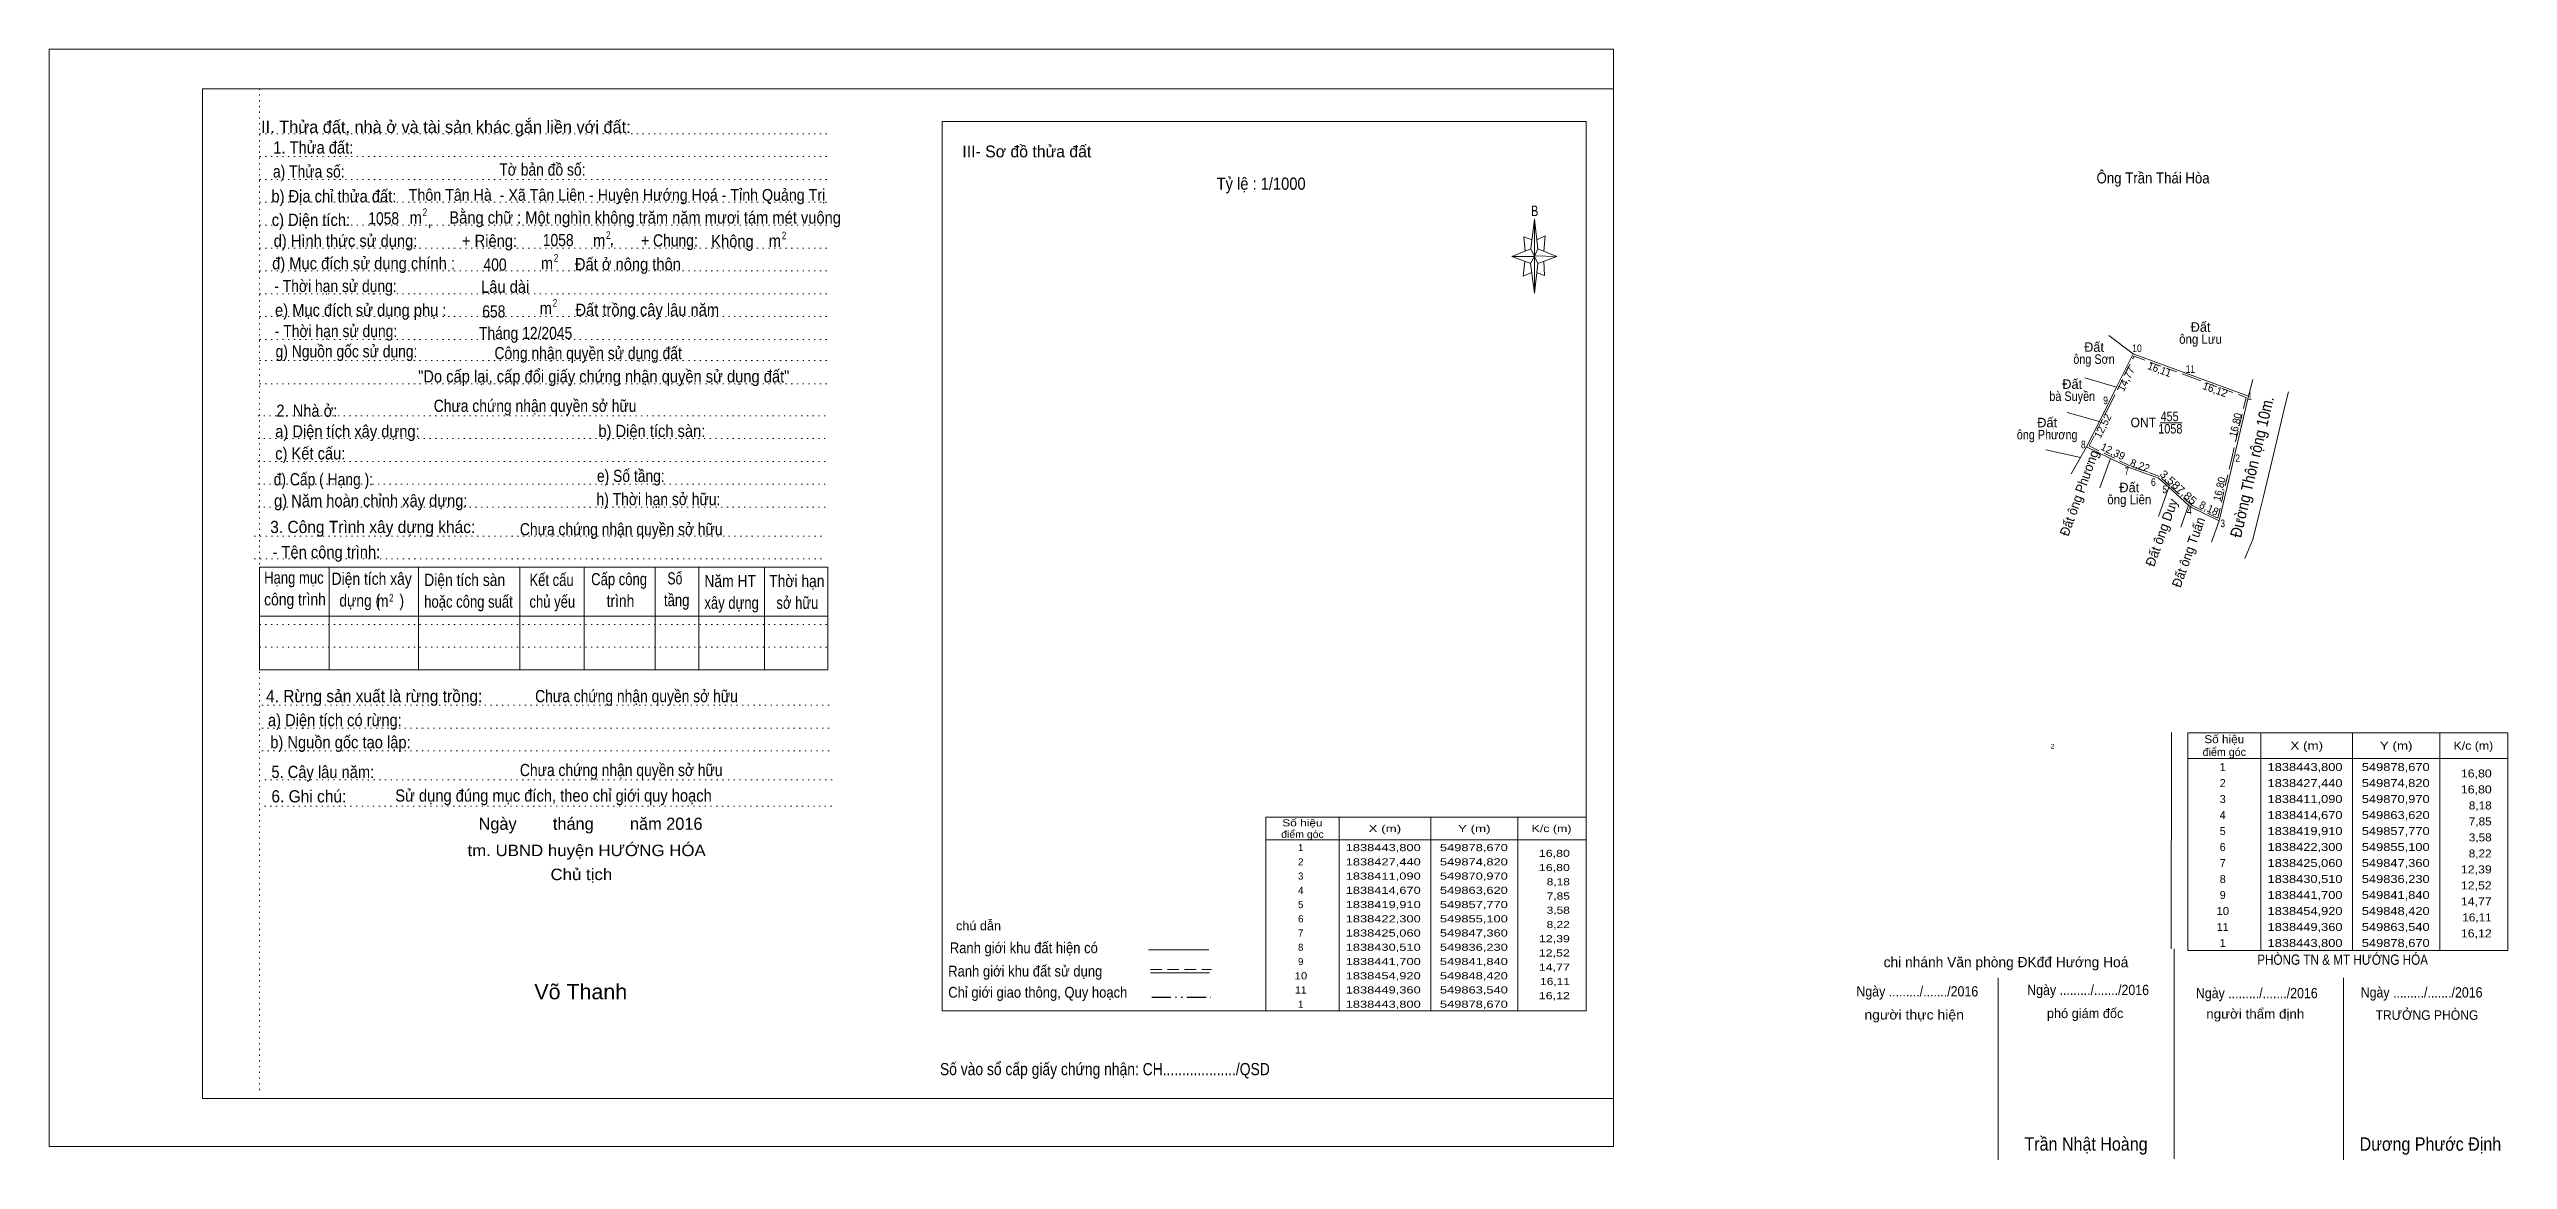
# Model space of a CAD drawing. Header units: metres. Extents: x 546805 to 549947, y 1838243 to 1838537.
# Drawn here: x 549302 to 549947, y 1838243 to 1838535 of the extents above; entities that cross this region are included whole.
import ezdxf
from ezdxf.enums import TextEntityAlignment as Align

# ---------------------------------------------------------------- set-up
doc = ezdxf.new("R2010")
doc.units = ezdxf.units.M
for name, pattern in [('DASH_DOUBLE_DOT', [9.2, 5, -1.2, 0.3, -1.2, 0.3, -1.2]), ('DOTTED', [1.5, 0.3, -1.2]), ('MEDIUM_DASHED', [4.5, 3, -1.5])]:
    doc.linetypes.add(name, pattern=pattern)
for name, color, linetype, lineweight in [('1', 7, 'DOTTED', 13), ('10', 7, 'Continuous', 13), ('18', 7, 'Continuous', 13), ('2', 7, 'Continuous', 13), ('20', 7, 'Continuous', 13), ('21', 7, 'Continuous', 13), ('23', 7, 'Continuous', 13), ('44', 7, 'Continuous', 13), ('63', 7, 'Continuous', 13), ('7', 7, 'Continuous', 13)]:
    doc.layers.add(name, color=color, linetype=linetype, lineweight=lineweight)
for name, color, linetype in [('19', 7, 'Continuous'), ('34', 7, 'Continuous'), ('50', 7, 'Continuous'), ('6', 7, 'Continuous'), ('9', 7, 'Continuous')]:
    doc.layers.add(name, color=color, linetype=linetype)

msp = doc.modelspace()

# ---------------------------------------------------------------- linework, layer by layer
at = {"layer": '1', "linetype": 'Continuous'}
for p, q in [((549341.9, 1838524.49), (549712.1, 1838524.49)), ((549341.9, 1838524.49), (549341.9, 1838259.49)), ((549712.1, 1838524.49), (549712.1, 1838259.49)), ((549341.9, 1838259.49), (549712.1, 1838259.49))]:
    msp.add_line(p, q, dxfattribs=at)
at = {"layer": '1'}
for p, q in [((549356.9, 1838524.49), (549356.9, 1838261.69)), ((549356.9, 1838512.69), (549506, 1838512.69)), ((549356.9, 1838506.69), (549506, 1838506.69)), ((549356.9, 1838500.69), (549506, 1838500.69)), ((549356.9, 1838494.69), (549506, 1838494.69)), ((549356.9, 1838488.69), (549506, 1838488.69)), ((549356.9, 1838482.69), (549506, 1838482.69)), ((549356.9, 1838476.69), (549506, 1838476.69)), ((549356.9, 1838470.69), (549506, 1838470.69)), ((549356.9, 1838464.69), (549506, 1838464.69)), ((549356.9, 1838458.69), (549506, 1838458.69)), ((549356.9, 1838453.19), (549506, 1838453.19)), ((549356.9, 1838447.09), (549506, 1838447.09)), ((549356.5, 1838438.69), (549505.6, 1838438.69)), ((549356.5, 1838432.69), (549505.6, 1838432.69)), ((549356.5, 1838426.69), (549505.6, 1838426.69)), ((549356.5, 1838420.69), (549505.6, 1838420.69)), ((549356.5, 1838414.69), (549505.6, 1838414.69)), ((549355.5, 1838407.09), (549504.6, 1838407.09)), ((549355.5, 1838401.09), (549504.6, 1838401.09)), ((549356.9, 1838383.89), (549506, 1838383.89)), ((549356.9, 1838377.89), (549506, 1838377.89)), ((549357.5, 1838362.69), (549506.6, 1838362.69)), ((549357.5, 1838356.69), (549506.6, 1838356.69)), ((549357.5, 1838350.69), (549506.6, 1838350.69)), ((549358.3, 1838343.09), (549507.4, 1838343.09)), ((549358.2, 1838336.19), (549507.3, 1838336.19))]:
    msp.add_line(p, q, dxfattribs=at)
at = {"layer": '1', "linetype": 'Continuous'}
msp.add_lwpolyline([(549301.7, 1838246.89), (549712.1, 1838246.89), (549712.1, 1838534.89), (549301.7, 1838534.89)], close=True, dxfattribs=at)
at = {"layer": '1', "linetype": 'MEDIUM_DASHED'}
msp.add_lwpolyline([(549878.08, 1838443.48), (549874.33, 1838427.55), (549870.63, 1838411.81), (549863.9, 1838415.09), (549858.1, 1838420.28), (549855.36, 1838422.74), (549847.55, 1838425.52), (549836.9, 1838430.74), (549842.29, 1838441.48), (549848.67, 1838454.3), (549863.37, 1838448.89)], close=True, dxfattribs=at)
at = {"layer": '10'}
for p, q in [((549842.08, 1838459.75), (549848.42, 1838454.92)), ((549845.42, 1838457.21), (549846.12, 1838456.67)), ((549878.67, 1838443.8), (549848.42, 1838454.92)), ((549835.76, 1838448.61), (549844.1, 1838446.21)), ((549831.1, 1838439.55), (549839.58, 1838437.18)), ((549834.93, 1838438.48), (549839.58, 1838437.18)), ((549834.93, 1838438.48), (549839.58, 1838437.18)), ((549825.5, 1838429.72), (549834.63, 1838427.68)), ((549829.53, 1838428.82), (549834.63, 1838427.68)), ((549829.53, 1838428.82), (549834.63, 1838427.68)), ((549834.63, 1838427.68), (549836.23, 1838430.51)), ((549356.9, 1838398.89), (549506, 1838398.89)), ((549356.9, 1838398.89), (549356.9, 1838371.99)), ((549375.2, 1838398.89), (549375.2, 1838371.99)), ((549398.6, 1838398.89), (549398.6, 1838371.99)), ((549425.2, 1838398.89), (549425.2, 1838371.99)), ((549442.1, 1838398.89), (549442.1, 1838371.99)), ((549460.7, 1838398.89), (549460.7, 1838371.99)), ((549472.1, 1838398.89), (549472.1, 1838371.99)), ((549489.4, 1838398.89), (549489.4, 1838371.99)), ((549506, 1838398.89), (549506, 1838371.99)), ((549356.9, 1838386.09), (549506, 1838386.09)), ((549356.9, 1838371.99), (549506, 1838371.99))]:
    msp.add_line(p, q, dxfattribs=at)
for points in [[(549848.42, 1838454.92), (549844.1, 1838446.21), (549839.58, 1838437.18), (549836.23, 1838430.51)], [(549844.1, 1838446.21), (549839.58, 1838437.18), (549836.23, 1838430.51)], [(549844.1, 1838446.21), (549839.58, 1838437.18), (549836.23, 1838430.51)]]:
    msp.add_lwpolyline(points, dxfattribs=at)
at = {"layer": '18'}
for p, q in [((549885.31, 1838428.83), (549888.42, 1838441.86)), ((549888.42, 1838441.86), (549889.16, 1838444.97)), ((549834.63, 1838427.68), (549836.23, 1838430.51)), ((549834.63, 1838427.68), (549836.23, 1838430.51)), ((549882.51, 1838417.16), (549885.31, 1838428.83)), ((549832.2, 1838423.39), (549834.63, 1838427.68)), ((549857.77, 1838419.91), (549855.1, 1838422.3)), ((549857.77, 1838419.91), (549855.09, 1838412.25)), ((549857.77, 1838419.91), (549862.98, 1838415.24)), ((549881.49, 1838412.89), (549882.51, 1838417.16)), ((549860.94, 1838409.4), (549862.98, 1838415.24)), ((549863.62, 1838414.67), (549862.98, 1838415.24)), ((549870.97, 1838411.09), (549863.62, 1838414.67)), ((549869.04, 1838405.45), (549870.97, 1838411.09)), ((549879.88, 1838406.15), (549881.49, 1838412.89))]:
    msp.add_line(p, q, dxfattribs=at)
for points in [[(549870.97, 1838411.09), (549878.67, 1838443.8), (549879.87, 1838448.17)], [(549836.23, 1838430.51), (549842.52, 1838427.43), (549839.74, 1838419.72)], [(549855.1, 1838422.3), (549847.36, 1838425.06), (549842.52, 1838427.43)]]:
    msp.add_lwpolyline(points, dxfattribs=at)
at = {"layer": '2'}
msp.add_lwpolyline([(549536, 1838515.89), (549704.9, 1838515.89), (549704.9, 1838282.49), (549536, 1838282.49)], close=True, dxfattribs=at)
at = {"layer": '20'}
for p, q in [((549690.42, 1838482.47), (549691.34, 1838490.27)), ((549690.42, 1838478.67), (549685.42, 1838480.47)), ((549692.22, 1838482.47), (549697.22, 1838480.47)), ((549692.22, 1838478.67), (549691.34, 1838470.87)), ((549694.02, 1838475.47), (549691.94, 1838476.27)), ((549693.82, 1838479.27), (549694.02, 1838475.47))]:
    msp.add_line(p, q, dxfattribs=at)
for points in [[(549691.34, 1838490.27), (549692.22, 1838482.47), (549691.34, 1838480.47)], [(549691.34, 1838480.47), (549685.42, 1838480.47), (549690.42, 1838482.47), (549692.22, 1838478.67), (549697.22, 1838480.47), (549691.34, 1838480.67)], [(549691.34, 1838480.47), (549691.34, 1838470.87), (549690.34, 1838478.67)]]:
    msp.add_lwpolyline(points, close=True, dxfattribs=at)
for points in [[(549691.34, 1838480.47), (549690.42, 1838482.47), (549685.42, 1838480.47)], [(549690.74, 1838484.87), (549688.62, 1838485.67), (549688.94, 1838481.87)], [(549691.34, 1838480.47), (549692.22, 1838478.67), (549697.22, 1838480.47)], [(549692.02, 1838484.87), (549694.22, 1838485.87), (549693.82, 1838481.87)], [(549688.82, 1838479.27), (549688.42, 1838475.27), (549690.62, 1838476.27)]]:
    msp.add_lwpolyline(points, dxfattribs=at)
at = {"layer": '21'}
for p, q in [((549859.24, 1838298.72), (549859.24, 1838243.61)), ((549813.03, 1838291.17), (549813.03, 1838243.37)), ((549903.59, 1838291.17), (549903.59, 1838243.37))]:
    msp.add_line(p, q, dxfattribs=at)
at = {"layer": '23'}
msp.add_line((549879.88, 1838406.15), (549877.74, 1838401.22), dxfattribs=at)
at = {"layer": '44'}
msp.add_line((549858.46, 1838355.51), (549858.44, 1838298.77), dxfattribs=at)
at = {"layer": '63'}
for p, q in [((549855.56, 1838436.82), (549861.29, 1838436.82)), ((549881.98, 1838355.44), (549881.98, 1838298.36)), ((549906, 1838355.44), (549906, 1838298.36)), ((549928.89, 1838355.44), (549928.89, 1838298.36)), ((549862.75, 1838348.73), (549946.74, 1838348.73)), ((549640.13, 1838333.31), (549640.13, 1838282.51)), ((549664.15, 1838333.31), (549664.15, 1838282.51)), ((549687.05, 1838333.31), (549687.05, 1838282.51)), ((549620.9, 1838327.34), (549704.9, 1838327.34))]:
    msp.add_line(p, q, dxfattribs=at)
for points in [[(549862.75, 1838355.44), (549946.74, 1838355.44), (549946.74, 1838298.36), (549862.75, 1838298.36)], [(549620.9, 1838333.31), (549704.9, 1838333.31), (549704.9, 1838282.51), (549620.9, 1838282.51)]]:
    msp.add_lwpolyline(points, close=True, dxfattribs=at)
at = {"layer": '7'}
for p, q in [((549590.12, 1838298.49), (549605.98, 1838298.49)), ((549590.6, 1838292.43), (549606.14, 1838292.43))]:
    msp.add_line(p, q, dxfattribs=at)
at = {"layer": '7', "linetype": 'MEDIUM_DASHED'}
msp.add_line((549590.6, 1838293.37), (549606.64, 1838293.37), dxfattribs=at)
at = {"layer": '7', "linetype": 'DASH_DOUBLE_DOT', "lineweight": 25}
msp.add_line((549591, 1838286.03), (549606.46, 1838286.03), dxfattribs=at)

# ---------------------------------------------------------------- texts
at = {"layer": '1'}
for s, height, width, p in [('ONT', 2.5, 0.95, (549851.11, 1838435.67)), ('1058', 2.5, 0.85, (549858.2, 1838434.01)), ('455', 2.5, 0.85, (549858.01, 1838437.24)), ('2', 1.25, 0.8, (549827.285, 1838351.29))]:
    msp.add_text(s, height=height, dxfattribs=dict(at, width=width)).set_placement(p, align=Align.CENTER)
at = {"layer": '10'}
msp.add_text('III- Sơ đồ thửa đất', height=3.1, dxfattribs=at).set_placement((549558.19, 1838506.49), align=Align.CENTER)
at = {"layer": '10', "width": 0.9}
for s, height, p in [('  Thôn Tân Hà  - Xã Tân Liên - Huyện Hướng Hoá - Tỉnh Quảng Trị', 3.1, (549449.64, 1838495.09)), ('Bằng chữ : Một nghìn không trăm năm mươi tám mét vuông', 3.2, (549458.055, 1838489.1))]:
    msp.add_text(s, height=height, dxfattribs=at).set_placement(p, align=Align.CENTER)
at = {"layer": '19'}
for s, width, p in [('1058', 0.85, (549431.2, 1838483.19)), ('Lâu dài', 0.9, (549415.02, 1838470.93)), ('400', 0.85, (549415.64, 1838476.75))]:
    msp.add_text(s, height=3.2, dxfattribs=dict(at, width=width)).set_placement(p)
at = {"layer": '2'}
for s, p in [('II. Thửa đất, nhà ở và tài sản khác gắn liền với đất:', (549357.3, 1838512.89)), (',', (549400.91, 1838488.42)), (',', (549448.7, 1838483.49))]:
    msp.add_text(s, height=3.2, dxfattribs=at).set_placement(p)
for s, height, width, p in [('1. Thửa đất:', 3.2, 0.9, (549360.5, 1838507.49)), ('a) Thửa số:', 3.2, 0.85, (549360.4, 1838501.19)), ('Tờ bản đồ số:', 3.2, 0.85, (549419.8, 1838501.69)), ('2', 2, 0.8, (549399.67, 1838491.09)), ('c) Diện tích:', 3.2, 0.9, (549360.1, 1838488.49)), ('1058', 3.2, 0.85, (549385.41, 1838488.89)), ('m', 3.2, 0.9, (549396.27, 1838489.09)), ('2', 2, 0.8, (549447.8, 1838485.09)), ('2', 2, 0.8, (549493.9, 1838484.99)), ('đ) Mục đích sử dụng chính : ', 3.2, 0.9, (549360.2, 1838477.09)), ('d) Hình thức sử dụng:', 3.2, 0.9, (549360.6, 1838482.99)), ('+ Riêng:', 3.2, 0.9, (549410, 1838482.99)), ('2', 2, 0.8, (549434.1, 1838479.11)), ('Đất ở nông thôn', 3.2, 0.9, (549439.64, 1838476.87)), ('m', 3.2, 0.9, (549444.4, 1838483.09)), ('+ Chung:', 3.2, 0.85, (549457, 1838483.09)), ('Không', 3.2, 0.9, (549475.4, 1838482.89)), ('m', 3.2, 0.9, (549490.5, 1838482.99)), ('- Thời hạn sử dụng: ', 3.2, 0.85, (549360.76, 1838471.13)), ('m', 3.2, 0.9, (549430.7, 1838477.11)), ('e) Mục đích sử dụng phụ : ', 3.2, 0.9, (549360.96, 1838464.81)), ('m', 3.2, 0.9, (549430.4, 1838465.29)), ('2', 2, 0.8, (549433.8, 1838467.29)), ('Đất trồng cây lâu năm ', 3.2, 0.9, (549439.78, 1838464.89)), ('- Thời hạn sử dụng: ', 3.2, 0.85, (549360.9, 1838459.31)), ('Tháng 12/2045', 3.2, 0.85, (549414.46, 1838458.79)), ('g) Nguồn gốc sử dụng: ', 3.2, 0.85, (549361.1, 1838453.99)), ('2. Nhà ở:', 3.2, 0.9, (549361.3, 1838438.39)), ('a) Diện tích xây dựng:', 3.2, 0.9, (549361, 1838432.99)), ('b) Diện tích sàn:', 3.2, 0.9, (549445.8, 1838433.09)), ('c) Kết cấu:', 3.2, 0.9, (549361, 1838427.19)), ('đ) Cấp ( Hạng ):', 3.2, 0.85, (549360.6, 1838420.39)), ('e) Số tầng:', 3.2, 0.85, (549445.4, 1838421.29)), ('g) Năm hoàn chỉnh xây dựng:', 3.2, 0.9, (549360.7, 1838414.79)), ('h) Thời hạn sở hữu:', 3.2, 0.85, (549445.3, 1838415.19)), ('3. Công Trình xây dựng khác:', 3.2, 0.95, (549359.7, 1838407.89)), ('- Tên công trình:', 3.2, 0.9, (549360.3, 1838401.29)), ('Hạng mục', 3.2, 0.8, (549358.1, 1838394.59)), ('Diện tích xây', 3.2, 0.85, (549375.8, 1838394.29)), ('Diện tích sàn', 3.2, 0.85, (549400.1, 1838393.99)), ('Kết cấu', 3.2, 0.8, (549427.7, 1838393.99)), ('Cấp công', 3.2, 0.8, (549443.9, 1838394.19)), (' Số', 3.2, 0.75, (549463, 1838394.39)), ('Năm HT', 3.2, 0.85, (549473.6, 1838393.69)), ('Thời hạn', 3.2, 0.85, (549490.6, 1838393.69)), ('công trình', 3.2, 0.85, (549358.1, 1838388.89)), ('  dựng (     )', 3.2, 0.85, (549375.8, 1838388.59)), ('m', 3.2, 0.85, (549387.7, 1838388.49)), ('2', 2.014, 0.75, (549390.9, 1838389.89)), ('hoặc công suất', 3.2, 0.8, (549400.1, 1838388.29)), ('chủ yếu', 3.2, 0.8, (549427.7, 1838388.29)), ('    trình', 3.2, 0.85, (549443.9, 1838388.49)), ('tầng', 3.2, 0.8, (549463, 1838388.69)), ('xây dựng', 3.2, 0.8, (549473.6, 1838387.99)), ('  sở hữu', 3.2, 0.8, (549490.6, 1838387.99)), ('4. Rừng sản xuất là rừng trồng:', 3.2, 0.95, (549358.6, 1838363.49)), ('a) Diện tích có rừng:', 3.2, 0.9, (549359.1, 1838357.19)), ('b) Nguồn gốc tạo lập:', 3.2, 0.9, (549359.7, 1838351.39)), ('5. Cây lâu năm:', 3.2, 0.9, (549360, 1838343.59)), ('6. Ghi chú:', 3.2, 0.95, (549360, 1838337.19)), ('Số vào sổ cấp giấy chứng nhận: CH.................../QSD', 3.2, 0.85, (549535.4, 1838265.59))]:
    msp.add_text(s, height=height, dxfattribs=dict(at, width=width)).set_placement(p)
at = {"layer": '2', "width": 0.9}
msp.add_text('b) Địa chỉ thửa đất:', height=3.2, dxfattribs=at).set_placement((549376.395, 1838494.69), align=Align.CENTER)
at = {"layer": '20', "width": 0.75}
msp.add_text('B', height=2.756, dxfattribs=at).set_placement((549691.44, 1838491.07), align=Align.CENTER)
at = {"layer": '21'}
for s, height, p in [('chi nhánh Văn phòng ĐKđđ Hướng Hoá', 2.7, (549815.08, 1838293.93)), ('phó giám đốc', 2.5, (549835.85, 1838280.58))]:
    msp.add_text(s, height=height, dxfattribs=at).set_placement(p, align=Align.CENTER)
for s, height, width, p in [('PHÒNG TN & MT HƯỚNG HÓA', 2.7, 0.85, (549903.395, 1838294.56)), ('Ngày ........./......./2016', 2.7, 0.9, (549791.81, 1838286.25)), ('Ngày ........./......./2016', 2.7, 0.9, (549836.63, 1838286.62)), ('Ngày ........./......./2016', 2.7, 0.9, (549880.88, 1838285.79)), ('Ngày ........./......./2016', 2.7, 0.9, (549924.12, 1838285.98)), ('người thực hiện', 2.5, 1.1, (549790.99, 1838280.2)), ('người thẩm định', 2.5, 1.05, (549880.485, 1838280.43)), ('TRƯỞNG PHÒNG', 2.5, 0.95, (549925.53, 1838280.12)), ('Trần Nhật Hoàng', 3.5, 0.9, (549836.08, 1838245.79)), ('Dương Phước Định', 3.5, 0.9, (549926.43, 1838245.77))]:
    msp.add_text(s, height=height, dxfattribs=dict(at, width=width)).set_placement(p, align=Align.CENTER)
at = {"layer": '34', "width": 0.9}
msp.add_text('Ông Trần Thái Hòa', height=2.88, dxfattribs=at).set_placement((549838.84, 1838499.65))
at = {"layer": '50', "width": 0.9}
msp.add_text('Tỷ lệ : 1/1000', height=3.2, dxfattribs=at).set_placement((549608, 1838497.99))
at = {"layer": '50'}
msp.add_text('Ngày        tháng        năm 2016', height=3.2, dxfattribs=at).set_placement((549443.73, 1838329.99), align=Align.CENTER)
for s, height, width, p in [('tm. UBND huyện HƯỚNG HÓA', 3, 1.1, (549442.7, 1838323.09)), (' Chủ tịch', 3, 1.1, (549440.71, 1838316.79)), ('Võ Thanh', 4, 1.05, (549441.16, 1838285.51))]:
    msp.add_text(s, height=height, dxfattribs=dict(at, width=width)).set_placement(p, align=Align.CENTER)
at = {"layer": '6', "width": 0.85}
msp.add_text('658', height=3.2, dxfattribs=at).set_placement((549415.32, 1838464.45))
at = {"layer": '63'}
for s, height, p in [('Đất', 2.5, (549866.125, 1838460.71)), ('Đất', 2.5, (549838.185, 1838455.45)), ('Đất', 2.5, (549832.455, 1838445.72)), ('Đất', 2.5, (549825.885, 1838435.63)), ('Đất', 2.5, (549847.435, 1838418.6)), ('điểm góc', 2.099, (549872.355, 1838349.36)), (' 1', 2.099, (549871.56, 1838345.42)), (' 3', 2.099, (549871.56, 1838337.02)), (' 2', 2.099, (549871.55, 1838341.21)), (' 4', 2.099, (549871.55, 1838332.82)), (' 1', 1.868, (549629.71, 1838324.39)), (' 5', 2.099, (549871.555, 1838328.62)), (' 6', 2.099, (549871.55, 1838324.43)), (' 7', 2.099, (549871.56, 1838320.23)), (' 3', 1.868, (549629.7, 1838316.92)), (' 8', 2.099, (549871.56, 1838316.03)), (' 9', 2.099, (549871.555, 1838311.83)), (' 5', 1.868, (549629.7, 1838309.44)), (' 8', 1.868, (549629.7, 1838298.23)), (' 7', 1.868, (549629.7, 1838301.97)), (' 11', 2.099, (549871.555, 1838303.44)), (' 1', 2.099, (549871.56, 1838299.24)), (' 9', 1.868, (549629.705, 1838294.49)), (' 1', 1.868, (549629.71, 1838283.29))]:
    msp.add_text(s, height=height, dxfattribs=at).set_placement(p, align=Align.CENTER)
for s, height, width, p in [('ông Sơn', 2.5, 0.85, (549838.18, 1838452.29)), ('ông Lưu', 2.5, 0.9, (549866.12, 1838457.55)), ('bà Suyền', 2.5, 0.85, (549832.455, 1838442.56)), ('ông Phương', 2.5, 0.85, (549825.88, 1838432.47)), ('ông Liên', 2.5, 0.9, (549847.435, 1838415.44)), ('Số hiệu', 2.099, 1.1, (549872.355, 1838352.72)), ('X (m)', 2.099, 1.25, (549893.99, 1838351.04)), ('Y (m)', 2.099, 1.25, (549917.445, 1838351.04)), ('K/c (m)', 2.099, 1.15, (549937.71, 1838351.04)), ('1838443,800', 2.099, 1.2, (549893.54, 1838345.42)), ('549878,670', 2.099, 1.2, (549917.33, 1838345.42)), ('1838427,440', 2.099, 1.2, (549893.54, 1838341.21)), ('1838411,090', 2.099, 1.2, (549893.54, 1838337.02)), ('549874,820', 2.099, 1.2, (549917.33, 1838341.21)), ('549870,970', 2.099, 1.2, (549917.33, 1838337.02)), ('Số hiệu', 1.868, 1.25, (549630.5, 1838330.89)), ('1838414,670', 2.099, 1.2, (549893.54, 1838332.82)), ('549863,620', 2.099, 1.2, (549917.33, 1838332.82)), ('điểm góc', 1.868, 1.1, (549630.51, 1838327.89)), ('1838443,800', 1.868, 1.35, (549651.695, 1838324.39)), ('X (m)', 1.868, 1.4, (549652.135, 1838329.39)), ('549878,670', 1.868, 1.35, (549675.48, 1838324.39)), ('Y (m)', 1.868, 1.4, (549675.59, 1838329.39)), ('K/c (m)', 1.868, 1.3, (549695.855, 1838329.39)), ('1838419,910', 2.099, 1.2, (549893.54, 1838328.62)), ('1838422,300', 2.099, 1.2, (549893.54, 1838324.43)), ('549857,770', 2.099, 1.2, (549917.33, 1838328.62)), ('549855,100', 2.099, 1.2, (549917.33, 1838324.43)), (' 2', 1.868, 1.05, (549629.695, 1838320.64)), ('1838427,440', 1.868, 1.35, (549651.695, 1838320.64)), ('549874,820', 1.868, 1.35, (549675.48, 1838320.64)), ('1838425,060', 2.099, 1.2, (549893.54, 1838320.23)), ('549847,360', 2.099, 1.2, (549917.33, 1838320.23)), (' 4', 1.868, 1.05, (549629.695, 1838313.18)), ('1838411,090', 1.868, 1.35, (549651.695, 1838316.92)), ('1838414,670', 1.868, 1.35, (549651.695, 1838313.18)), ('549870,970', 1.868, 1.35, (549675.48, 1838316.92)), ('549863,620', 1.868, 1.35, (549675.48, 1838313.18)), ('1838430,510', 2.099, 1.2, (549893.54, 1838316.03)), ('1838441,700', 2.099, 1.2, (549893.54, 1838311.83)), ('549836,230', 2.099, 1.2, (549917.33, 1838316.03)), ('549841,840', 2.099, 1.2, (549917.33, 1838311.83)), (' 6', 1.868, 1.05, (549629.695, 1838305.7)), ('1838419,910', 1.868, 1.35, (549651.695, 1838309.44)), ('1838422,300', 1.868, 1.35, (549651.695, 1838305.7)), ('549857,770', 1.868, 1.35, (549675.48, 1838309.44)), ('549855,100', 1.868, 1.35, (549675.48, 1838305.7)), (' 10', 2.099, 1.05, (549871.545, 1838307.63)), ('1838454,920', 2.099, 1.2, (549893.54, 1838307.63)), ('549848,420', 2.099, 1.2, (549917.33, 1838307.63)), ('1838425,060', 1.868, 1.35, (549651.695, 1838301.97)), ('1838430,510', 1.868, 1.35, (549651.695, 1838298.23)), ('549847,360', 1.868, 1.35, (549675.48, 1838301.97)), ('549836,230', 1.868, 1.35, (549675.48, 1838298.23)), ('1838449,360', 2.099, 1.2, (549893.54, 1838303.44)), ('1838443,800', 2.099, 1.2, (549893.54, 1838299.24)), ('549863,540', 2.099, 1.2, (549917.33, 1838303.44)), ('549878,670', 2.099, 1.2, (549917.33, 1838299.24)), ('1838441,700', 1.868, 1.35, (549651.695, 1838294.49)), ('549841,840', 1.868, 1.35, (549675.48, 1838294.49)), (' 10', 1.868, 1.2, (549629.695, 1838290.75)), (' 11', 1.868, 1.1, (549629.7, 1838287.03)), ('1838454,920', 1.868, 1.35, (549651.695, 1838290.75)), ('1838449,360', 1.868, 1.35, (549651.695, 1838287.03)), ('549848,420', 1.868, 1.35, (549675.48, 1838290.75)), ('549863,540', 1.868, 1.35, (549675.48, 1838287.03)), ('1838443,800', 1.868, 1.35, (549651.695, 1838283.29)), ('549878,670', 1.868, 1.35, (549675.48, 1838283.29))]:
    msp.add_text(s, height=height, dxfattribs=dict(at, width=width)).set_placement(p, align=Align.CENTER)
for s, height, width, p in [(' 10', 2, 0.85, (549850.72, 1838455.38)), (' 11', 2, 0.8, (549864.65, 1838449.92)), (' 9', 2, 0.85, (549841.84, 1838441.7)), (' 1', 2, 0.75, (549879.59, 1838442.88)), (' 8', 2, 0.8, (549835.95, 1838430.14)), (' 2', 2, 0.85, (549876.48, 1838426.52)), (' 7', 2, 0.8, (549847.36, 1838423.12)), (' 6', 2, 0.85, (549854.37, 1838420.27)), (' 5', 2, 0.8, (549857.31, 1838418.34)), (' 4', 2, 0.85, (549863.81, 1838412.73)), (' 3', 2, 0.8, (549872.53, 1838409.43)), ('16,80', 2.1, 1.15, (549942.51, 1838343.73)), ('16,80', 2.099, 1.15, (549942.51, 1838339.54)), ('8,18', 2.099, 1.1, (549942.51, 1838335.34)), ('7,85', 2.099, 1.1, (549942.5, 1838331.14)), ('3,58', 2.099, 1.1, (549942.51, 1838326.95)), ('16,80', 1.869, 1.3, (549700.66, 1838322.89)), ('16,80', 1.868, 1.3, (549700.66, 1838319.16)), ('12,39', 2.099, 1.15, (549942.51, 1838318.55)), ('8,22', 2.099, 1.1, (549942.49, 1838322.74)), ('8,18', 1.868, 1.25, (549700.66, 1838315.42)), ('7,85', 1.868, 1.25, (549700.66, 1838311.68)), ('12,52', 2.099, 1.15, (549942.51, 1838314.35)), ('8,22', 1.868, 1.25, (549700.64, 1838304.2)), ('3,58', 1.868, 1.25, (549700.66, 1838307.95)), ('14,77', 2.099, 1.15, (549942.52, 1838310.15)), ('16,11', 2.099, 1.1, (549942.51, 1838305.96)), ('12,39', 1.868, 1.3, (549700.67, 1838300.48)), ('16,12', 2.099, 1.15, (549942.51, 1838301.76)), ('12,52', 1.868, 1.3, (549700.65, 1838296.73)), ('14,77', 1.868, 1.3, (549700.66, 1838292.99)), ('16,12', 1.868, 1.3, (549700.65, 1838285.53)), ('16,11', 1.868, 1.25, (549700.67, 1838289.27))]:
    msp.add_text(s, height=height, dxfattribs=dict(at, width=width)).set_placement(p, align=Align.RIGHT)
for s, height, rotation, p in [('14,77', 2, 63.539, (549847.47, 1838447.844)), ('16,12', 2, 339.823, (549869.605, 1838444.614)), ('12,52', 2, 63.374, (549841.372, 1838435.527)), ('12,39', 2, 333.911, (549842.695, 1838428.394)), ('8,22', 2, 340.374, (549849.909, 1838424.667)), ('Đất ông Duy', 2.5, 70.172, (549857.085, 1838407.596)), ('8,18', 2, 334.03, (549867.907, 1838413.498))]:
    msp.add_text(s, height=height, rotation=rotation, dxfattribs=at).set_placement(p, align=Align.CENTER)
for s, height, rotation, width, p in [('16,11', 2, 339.81, 0.95, (549855.03, 1838449.888)), ('Đường Thôn rộng 10m.', 3, 76.754, 0.9, (549881.077, 1838424.931)), ('16,80', 2, 76.758, 0.95, (549876.249, 1838436.036)), ('Đất ông Phương', 2.5, 70.172, 0.95, (549835.45, 1838417.976)), ('3,58', 2, 318.167, 1.15, (549857.478, 1838421.145)), ('16,80', 2, 76.75, 0.95, (549872.04, 1838419.226)), ('7,85', 2, 318.148, 1.15, (549861.833, 1838417.158)), ('Đất ông Tuấn', 2.5, 70.172, 0.95, (549864.128, 1838402.421))]:
    msp.add_text(s, height=height, rotation=rotation, dxfattribs=dict(at, width=width)).set_placement(p, align=Align.CENTER)
at = {"layer": '7'}
for s, height, width, p in [('chú dẫn', 2.361, 1.05, (549545.515, 1838303.63)), ('Ranh giới khu đất hiện có ', 2.834, 0.9, (549557.875, 1838297.61)), ('Ranh giới khu đất sử dụng', 2.84, 0.9, (549557.775, 1838291.49)), ('Chỉ giới giao thông, Quy hoạch', 2.834, 0.9, (549561.07, 1838285.93))]:
    msp.add_text(s, height=height, dxfattribs=dict(at, width=width)).set_placement(p, align=Align.CENTER)
at = {"layer": '9'}
for s, width, p in [('Công nhận quyền sử dụng đất ', 0.85, (549418.53, 1838453.52)), ('"Do cấp lại, cấp đổi giấy chứng nhận quyền sử dụng đất"', 0.9, (549398.5, 1838447.41)), ('Chưa chứng nhận quyền sở hữu', 0.85, (549402.6, 1838439.69)), ('Chưa chứng nhận quyền sở hữu', 0.85, (549425.2, 1838407.29)), ('Chưa chứng nhận quyền sở hữu', 0.85, (549429.2, 1838363.49)), ('Chưa chứng nhận quyền sở hữu', 0.85, (549425.2, 1838344.09)), ('Sử dụng đúng mục đích, theo chỉ giới quy hoạch', 0.9, (549392.5, 1838337.39))]:
    msp.add_text(s, height=3.2, dxfattribs=dict(at, width=width)).set_placement(p)

doc.saveas('drawing.dxf')
